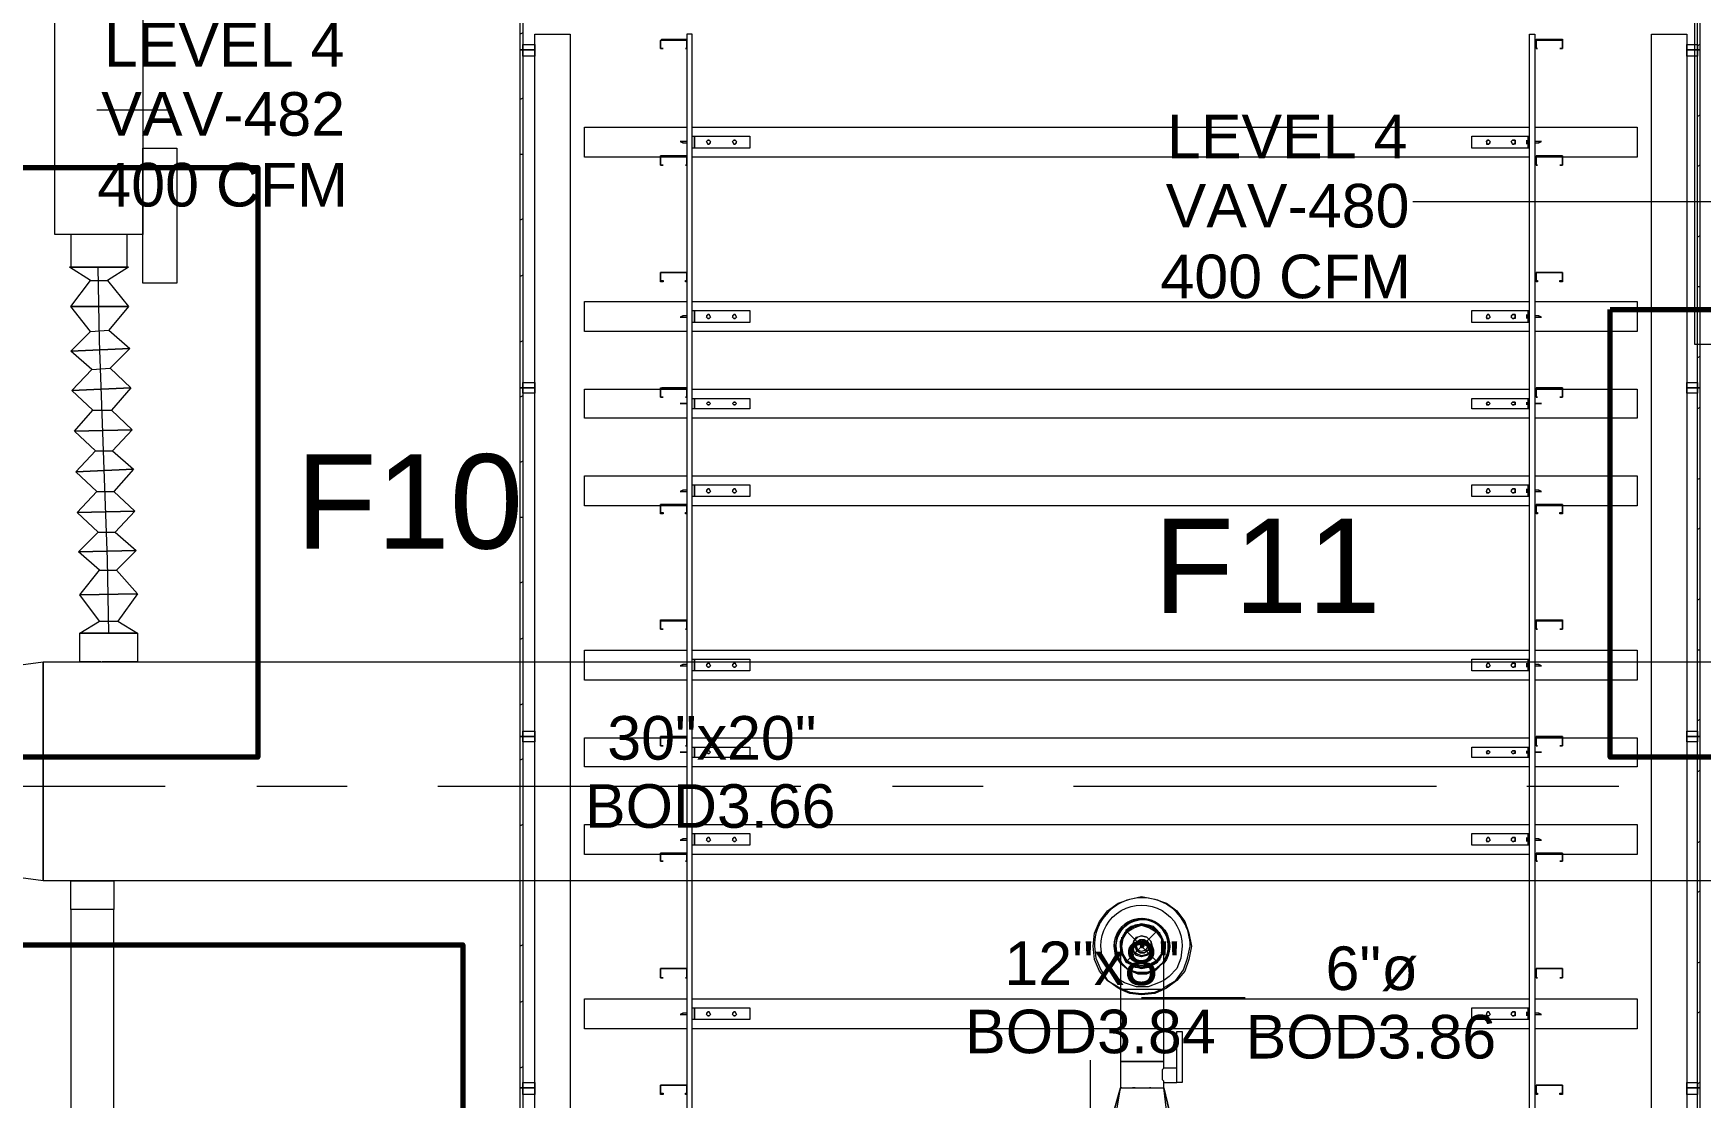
# Model space of a CAD drawing. Header units: metres. Extents: x 29 to 268, y -7 to 151.
# Drawn here: x 74.57 to 80.41, y 14.52 to 18.24 of the extents above; entities that cross this region are included whole.
import ezdxf

# ---------------------------------------------------------------- set-up
doc = ezdxf.new("R2010")
doc.units = ezdxf.units.M
doc.layers.add('HVAC - Ductos', color=5, linetype='Continuous', lineweight=50)
doc.layers.add('PDF2_Geometry', color=7, linetype='Continuous', true_color=0xaaaaaa)
doc.layers.add('PDF2_Text', color=7, linetype='Continuous')
doc.styles.add('PDF Arial-BoldMT-Identity-H', font='arial.ttf')
doc.styles.add('PDF Helvetica', font='')
doc.styles.get('PDF Helvetica').set_extended_font_data('Helvetica')

msp = doc.modelspace()

# ---------------------------------------------------------------- linework, layer by layer
at = {"layer": 'HVAC - Ductos', "lineweight": 0}
for points in [[(74.6506, 17.5361), (74.6506, 18.4436), (74.9577, 18.4436), (74.6506, 18.4436), (74.6506, 18.5078), (74.9577, 18.5078), (74.9577, 18.4436), (74.9577, 17.5361)], [(80.3844, 17.1511), (80.3844, 18.3703), (80.7694, 18.3703), (80.7694, 17.1511)], [(75.0768, 17.3665), (74.9577, 17.3665), (74.9577, 17.8386), (75.0768, 17.8386)], [(74.7056, 17.4215), (74.7101, 17.4215), (74.7285, 17.4215), (74.756, 17.4215), (74.7881, 17.4215), (74.8201, 17.4215), (74.8522, 17.4215), (74.8798, 17.4215), (74.8981, 17.4215), (74.9027, 17.4215), (74.9027, 17.5361), (74.8889, 17.5361), (74.8752, 17.5361), (74.8522, 17.5361), (74.8293, 17.5361), (74.8018, 17.5361), (74.7789, 17.5361), (74.756, 17.5361), (74.7331, 17.5361), (74.7193, 17.5361), (74.7056, 17.5361), (74.7056, 17.4215), (74.701, 17.4215), (74.7101, 17.4215), (74.7239, 17.4215), (74.7514, 17.4215), (74.7881, 17.4215), (74.8201, 17.4215), (74.8568, 17.4215), (74.8798, 17.4215), (74.8981, 17.4215), (74.9072, 17.4215), (74.9027, 17.4215), (74.8981, 17.4215), (74.8798, 17.4215), (74.8522, 17.4215), (74.8201, 17.4215), (74.7881, 17.4215), (74.756, 17.4215), (74.7285, 17.4215), (74.7101, 17.4215)], [(74.7056, 17.4215), (74.7193, 17.4215), (74.7331, 17.4215), (74.756, 17.4215), (74.7789, 17.4215), (74.8018, 17.4215), (74.8293, 17.4215), (74.8522, 17.4215), (74.8752, 17.4215), (74.8889, 17.4215), (74.9027, 17.4215), (74.8889, 17.4215), (74.8752, 17.4215), (74.8522, 17.4215), (74.8293, 17.4215), (74.8018, 17.4215), (74.7789, 17.4215), (74.756, 17.4215), (74.7331, 17.4215), (74.7193, 17.4215)], [(74.8385, 16.1427), (74.811, 16.1427), (74.7881, 16.1427), (74.7698, 16.1427), (74.7514, 16.1427), (74.7422, 16.1427), (74.7377, 16.1427), (74.7422, 16.1427), (74.7514, 16.1427), (74.7698, 16.1427), (74.7881, 16.1427), (74.811, 16.1427), (74.8385, 16.1427), (74.866, 16.1427), (74.8889, 16.1427), (74.9118, 16.1427), (74.9256, 16.1427), (74.9393, 16.1427), (74.9256, 16.1427), (74.9118, 16.1427), (74.8889, 16.1427), (74.866, 16.1427)], [(74.6093, 15.2765), (74.1281, 15.3407), (74.1281, 15.9777), (74.6093, 16.0419)], [(74.6093, 16.0419), (82.0435, 16.0419), (82.0435, 15.2765), (74.6093, 15.2765)], [(74.7056, 15.1757), (74.7056, 15.2765), (74.7147, 15.2765), (74.7239, 15.2765), (74.7422, 15.2765), (74.7606, 15.2765), (74.7789, 15.2765), (74.7972, 15.2765), (74.8155, 15.2765), (74.8339, 15.2765), (74.8477, 15.2765), (74.8522, 15.2765), (74.8568, 15.2765), (74.8568, 15.1757), (74.8522, 15.1757), (74.8477, 15.1757), (74.8339, 15.1757), (74.8155, 15.1757), (74.7972, 15.1757), (74.7789, 15.1757), (74.7606, 15.1757), (74.7422, 15.1757), (74.7239, 15.1757), (74.7147, 15.1757)], [(74.8568, 15.1757), (74.8522, 15.1757), (74.8477, 15.1757), (74.8339, 15.1757), (74.8155, 15.1757), (74.7972, 15.1757), (74.7789, 15.1757), (74.7606, 15.1757), (74.7422, 15.1757), (74.7239, 15.1757), (74.7147, 15.1757), (74.7056, 15.1757), (74.7056, 14.4377), (74.7147, 14.4377), (74.7239, 14.4377), (74.7422, 14.4377), (74.7606, 14.4377), (74.7789, 14.4377), (74.7972, 14.4377), (74.8155, 14.4377), (74.8339, 14.4377), (74.8477, 14.4377), (74.8522, 14.4377), (74.8568, 14.4377)], [(78.5189, 15.0198), (78.5006, 14.9969), (78.4777, 14.9831), (78.4502, 14.9785), (78.4227, 14.9831), (78.3997, 14.9969), (78.386, 15.0198), (78.3815, 15.0473), (78.386, 15.0748), (78.3997, 15.0977), (78.4227, 15.1115), (78.4502, 15.1207), (78.4777, 15.1115), (78.5006, 15.0977), (78.5189, 15.0748), (78.5235, 15.0473)], [(78.3539, 15.0473), (78.3585, 15.0153), (78.3769, 14.9877), (78.3585, 15.0153)], [(78.3952, 15.0977), (78.386, 15.084), (78.3769, 15.0657), (78.3769, 15.0473), (78.3769, 15.0427), (78.3769, 15.0473), (78.3769, 15.0657), (78.386, 15.084)], [(78.4227, 15.0657), (78.4181, 15.0473), (78.4227, 15.0657), (78.4319, 15.0794), (78.4502, 15.084), (78.4685, 15.0794), (78.4823, 15.0657), (78.4869, 15.0473), (78.4823, 15.0657), (78.4685, 15.0794), (78.4502, 15.084), (78.4365, 15.0794)], [(78.4823, 15.029), (78.4869, 15.0473), (78.4823, 15.029), (78.4685, 15.0153), (78.4502, 15.0107), (78.4319, 15.0153), (78.4227, 15.029), (78.4181, 15.0473), (78.4227, 15.029), (78.4365, 15.0198), (78.4502, 15.0153), (78.4685, 15.0198)], [(78.4319, 15.0611), (78.4273, 15.0473), (78.4319, 15.0611), (78.4456, 15.0703), (78.4593, 15.0703), (78.4731, 15.0611), (78.4777, 15.0473), (78.4731, 15.0611), (78.4593, 15.0703), (78.4456, 15.0703)], [(78.4731, 15.0335), (78.4777, 15.0473), (78.4731, 15.0335), (78.4593, 15.0244), (78.4456, 15.0244), (78.4319, 15.0335), (78.4273, 15.0473), (78.4319, 15.0335), (78.4456, 15.0244), (78.4593, 15.0244)], [(78.4639, 15.0335), (78.4502, 15.029), (78.4365, 15.0335), (78.4319, 15.0473), (78.4365, 15.0611), (78.4502, 15.0703), (78.4639, 15.0611), (78.4731, 15.0473)], [(78.4548, 15.0519), (78.4502, 15.0519), (78.4456, 15.0473), (78.4502, 15.0519), (78.4548, 15.0519), (78.4593, 15.0473), (78.4548, 15.0427), (78.4502, 15.0427), (78.4456, 15.0473), (78.4502, 15.0427), (78.4548, 15.0427), (78.4548, 15.0473)], [(78.3815, 14.9877), (78.4043, 14.9648), (78.4365, 14.9557), (78.4685, 14.9557), (78.496, 14.9648), (78.5235, 14.9877), (78.5281, 14.9969), (78.5235, 14.9877), (78.496, 14.9648), (78.4685, 14.9557), (78.4365, 14.9557), (78.4043, 14.9648), (78.3815, 14.9877), (78.3769, 14.9969)], [(78.5235, 14.9877), (78.5006, 14.9648), (78.4685, 14.9511), (78.4365, 14.9511), (78.4043, 14.9648), (78.3769, 14.9877), (78.4043, 14.9648), (78.4365, 14.9511), (78.4685, 14.9511), (78.5006, 14.9648), (78.5235, 14.9877), (78.5281, 14.9877)], [(78.5281, 14.8961), (78.5235, 14.8961), (78.5189, 14.8961), (78.5052, 14.8961), (78.4915, 14.8961), (78.4731, 14.8961), (78.4502, 14.8961), (78.4319, 14.8961), (78.4135, 14.8961), (78.3952, 14.8961), (78.386, 14.8961), (78.3769, 14.8961), (78.3769, 14.644), (78.386, 14.644), (78.3952, 14.644), (78.4135, 14.644), (78.4319, 14.644), (78.4502, 14.644), (78.4731, 14.644), (78.4915, 14.644), (78.5052, 14.644), (78.5189, 14.644), (78.5235, 14.644), (78.5281, 14.644)], [(78.5739, 14.7494), (78.5923, 14.7494), (78.5923, 14.5707), (78.5739, 14.5707)], [(78.5281, 14.6211), (78.5281, 14.644), (78.5235, 14.644), (78.5189, 14.644), (78.5052, 14.644), (78.4915, 14.644), (78.4731, 14.644), (78.4502, 14.644), (78.4319, 14.644), (78.4135, 14.644), (78.3952, 14.644), (78.386, 14.644), (78.3769, 14.644), (78.3769, 14.5523), (78.3815, 14.5523), (78.386, 14.5523), (78.3952, 14.5523), (78.4135, 14.5523), (78.4319, 14.5523), (78.4502, 14.5523), (78.4731, 14.5523), (78.4915, 14.5523), (78.5052, 14.5523), (78.5189, 14.5523), (78.5235, 14.5523), (78.5281, 14.5523), (78.5281, 14.5707), (78.5739, 14.5707), (78.5739, 14.5753), (78.5739, 14.5798), (78.5739, 14.5844), (78.5739, 14.589), (78.5739, 14.5981), (78.5739, 14.6027), (78.5739, 14.6119), (78.5739, 14.6165), (78.5739, 14.6211)], [(78.4273, 14.5523), (78.4227, 14.5523), (78.4181, 14.5523), (78.4227, 14.5523)], [(78.4823, 14.5523), (78.4777, 14.5523)]]:
    msp.add_lwpolyline(points, close=True, dxfattribs=at)
for points in [[(75.0539, 17.9715), (74.7972, 17.9715)], [(80.5035, 17.6507), (79.3989, 17.6507)], [(74.7744, 17.3757), (74.701, 17.4215), (74.9072, 17.4215), (74.8339, 17.3757), (74.9072, 17.284), (74.7056, 17.284), (74.7744, 17.3757), (74.8339, 17.3757)], [(74.701, 17.4215), (74.7101, 17.4215), (74.7239, 17.4215), (74.7514, 17.4215), (74.7881, 17.4215), (74.8201, 17.4215), (74.8568, 17.4215), (74.8798, 17.4215), (74.8981, 17.4215), (74.9072, 17.4215)], [(74.8385, 16.1427), (74.8339, 16.3994), (74.8247, 16.6515), (74.8155, 16.9082), (74.8064, 17.1649), (74.8018, 17.4215)], [(74.7744, 17.1969), (74.7056, 17.284), (74.9072, 17.284), (74.8385, 17.2015), (74.9118, 17.1373), (74.7056, 17.1282), (74.7744, 17.1969), (74.8385, 17.2015)], [(74.7789, 17.064), (74.7056, 17.1282), (74.9118, 17.1373), (74.8431, 17.0686), (74.9164, 16.9999), (74.7101, 16.9907), (74.7789, 17.064), (74.8431, 17.0686)], [(74.7835, 16.9219), (74.7101, 16.9907), (74.9164, 16.9999), (74.8477, 16.9219), (74.921, 16.8532), (74.7193, 16.8486), (74.7835, 16.9219), (74.8477, 16.9219)], [(74.7927, 16.7798), (74.7193, 16.8486), (74.921, 16.8532), (74.8522, 16.7798), (74.9256, 16.7157), (74.7239, 16.7065), (74.7927, 16.7798), (74.8522, 16.7798)], [(74.7972, 16.6377), (74.7239, 16.7065), (74.9256, 16.7157), (74.8568, 16.6377), (74.9302, 16.569), (74.7285, 16.5644), (74.7972, 16.6377), (74.8568, 16.6377)], [(74.8018, 16.4957), (74.7285, 16.5644), (74.9302, 16.569), (74.8614, 16.4957), (74.9347, 16.4315), (74.7331, 16.4269), (74.8018, 16.4957), (74.8614, 16.4957)], [(74.8064, 16.3627), (74.7331, 16.4269), (74.9347, 16.4315), (74.866, 16.3627), (74.9393, 16.2803), (74.7377, 16.2757), (74.8064, 16.3627), (74.866, 16.3627)], [(74.8064, 16.184), (74.7377, 16.2757), (74.9393, 16.2803), (74.8706, 16.184), (74.9393, 16.1427), (74.7377, 16.1427), (74.9393, 16.1427), (74.9393, 16.0419), (74.9256, 16.0419), (74.9118, 16.0419), (74.8889, 16.0419), (74.866, 16.0419), (74.8385, 16.0419), (74.8155, 16.0419)], [(74.811, 16.0419), (74.7881, 16.0419), (74.7698, 16.0419), (74.7514, 16.0419), (74.7422, 16.0419), (74.7377, 16.0419), (74.7377, 16.1427), (74.8064, 16.184), (74.8706, 16.184)], [(78.5235, 15.0198), (78.5189, 15.0153), (78.5052, 14.9969), (78.4869, 14.9831), (78.4685, 14.9785), (78.4502, 14.974), (78.4319, 14.9785), (78.4135, 14.9831), (78.3997, 14.9969), (78.386, 15.0107), (78.3815, 15.029), (78.3769, 15.0473), (78.3815, 15.0657), (78.386, 15.084), (78.3997, 15.0977), (78.4135, 15.1115), (78.4319, 15.1207), (78.4502, 15.1207), (78.4685, 15.1207), (78.4869, 15.1115), (78.5052, 15.0977)], [(78.386, 15.0794), (78.3997, 15.0977), (78.4181, 15.1161)], [(78.3952, 15.1023), (78.3952, 15.0977)], [(78.4181, 15.1161), (78.4227, 15.1161), (78.4273, 15.1207)], [(78.4273, 15.1161), (78.4502, 15.1207), (78.4777, 15.1161)], [(78.4502, 15.1253), (78.4502, 15.1253)], [(78.4502, 15.1253), (78.4502, 15.1253)], [(78.4777, 15.1207), (78.4823, 15.1161)], [(78.4823, 15.1161), (78.5006, 15.1023)], [(78.3815, 15.0244), (78.3769, 15.0473), (78.3815, 15.0748)], [(78.3769, 15.0427), (78.3769, 15.029), (78.386, 15.0107), (78.3952, 14.9923), (78.4135, 14.9831), (78.4319, 14.974), (78.4502, 14.9694), (78.4731, 14.974), (78.4915, 14.9831), (78.5052, 14.9923), (78.5189, 15.0107), (78.5235, 15.029), (78.5281, 15.0427)], [(78.3815, 15.0748), (78.3815, 15.0794)], [(78.5189, 15.0794), (78.5052, 15.0977), (78.5143, 15.084), (78.5235, 15.0657), (78.5235, 15.0473), (78.5235, 15.029), (78.5143, 15.0107), (78.5052, 14.9969)], [(78.5189, 15.0794), (78.5235, 15.0748)], [(78.5189, 15.0748), (78.5235, 15.0473), (78.5189, 15.0244)], [(78.5281, 15.0473), (78.5281, 15.0473)], [(78.3769, 14.9877), (78.3769, 14.9877)], [(78.3769, 14.9877), (78.3769, 14.9877)], [(78.3815, 15.0198), (78.3815, 15.0198)], [(78.3815, 15.0153), (78.3815, 15.0198)], [(78.4181, 14.9831), (78.3997, 14.9969), (78.386, 15.0153)], [(78.5006, 14.9969), (78.4823, 14.9831)], [(78.5235, 15.0198), (78.5235, 15.0198)], [(78.5281, 14.9281), (78.5097, 14.919), (78.4731, 14.9053), (78.4319, 14.9053), (78.3906, 14.919), (78.3769, 14.9281)], [(78.4823, 14.9785), (78.4777, 14.9785), (78.4502, 14.974), (78.4273, 14.9785), (78.4227, 14.9785), (78.4181, 14.9785)], [(78.4823, 14.9785), (78.4823, 14.9785)], [(78.3769, 14.9007), (78.4089, 14.8869), (78.4502, 14.8823), (78.496, 14.8869), (78.5281, 14.9007)], [(78.5281, 14.8961), (78.496, 14.8823), (78.4502, 14.8777), (78.4089, 14.8823), (78.3769, 14.8961)], [(78.5281, 14.8961), (78.5235, 14.8961), (78.5189, 14.8961), (78.5052, 14.8961), (78.4915, 14.8961), (78.4731, 14.8961), (78.4502, 14.8961), (78.4319, 14.8961), (78.4135, 14.8961), (78.3952, 14.8961), (78.386, 14.8961), (78.3769, 14.8961)], [(78.4502, 14.8685), (78.8123, 14.8685)], [(78.2715, 14.3185), (78.2715, 14.6485)], [(78.5281, 14.5707), (78.5281, 14.5753), (78.5235, 14.5798), (78.5235, 14.5844), (78.5235, 14.5935), (78.5235, 14.6027), (78.5235, 14.6119), (78.5235, 14.6165), (78.5281, 14.6211)], [(78.3631, 14.4744), (78.3769, 14.5523), (78.3539, 14.4744), (78.3585, 14.4744), (78.3631, 14.4744), (78.3677, 14.4744), (78.3769, 14.4744)], [(78.3585, 14.4744), (78.3539, 14.4744), (78.3769, 14.5523), (78.3815, 14.5523), (78.3769, 14.5523)], [(78.5465, 14.4744), (78.5281, 14.5523), (78.5465, 14.4744)], [(78.5373, 14.4744), (78.5281, 14.5523)]]:
    msp.add_lwpolyline(points, dxfattribs=at)
for points in [[(78.3769, 15.0473), (78.3769, 15.0427), (78.3769, 15.0244), (78.3769, 14.9923), (78.3769, 14.9557), (78.3769, 14.9144), (78.3769, 14.8961), (78.3677, 14.9007), (78.331, 14.9281), (78.3035, 14.9603), (78.2852, 15.0015), (78.2806, 15.0473), (78.2852, 15.0931), (78.3035, 15.1344), (78.331, 15.1711), (78.3677, 15.1985), (78.4089, 15.2123), (78.4502, 15.2215), (78.496, 15.2123), (78.5373, 15.1985), (78.5739, 15.1711), (78.6015, 15.1344), (78.6152, 15.0931), (78.6244, 15.0473), (78.6152, 15.0015), (78.6015, 14.9603), (78.5739, 14.9281), (78.5373, 14.9007), (78.5281, 14.8961), (78.5281, 14.9373), (78.5281, 14.9785), (78.5281, 15.0107), (78.5281, 15.0335), (78.5281, 15.0473), (78.5281, 15.0427), (78.5281, 15.0473), (78.5235, 15.0657), (78.5189, 15.084), (78.5052, 15.1023), (78.4915, 15.1161), (78.4731, 15.1207), (78.4502, 15.1253), (78.4319, 15.1207), (78.4135, 15.1161), (78.3952, 15.1023, -0.654231), (78.5281, 15.0473)], [(78.5281, 14.9007), (78.5327, 14.9053), (78.5693, 14.9281), (78.5969, 14.9648), (78.6106, 15.0061), (78.6198, 15.0473, 1.013601), (78.2852, 15.0473), (78.2897, 15.0061), (78.3081, 14.9648), (78.331, 14.9281), (78.3677, 14.9053), (78.3769, 14.9007)], [(78.3769, 14.9281), (78.3585, 14.9419), (78.331, 14.9694), (78.3127, 15.0061), (78.3081, 15.0473, -1.013307), (78.5923, 15.0473), (78.5877, 15.0061), (78.5739, 14.9694), (78.5465, 14.9419), (78.5281, 14.9281)]]:
    msp.add_lwpolyline(points, format="xyb", dxfattribs=at)
msp.add_lwpolyline([(78.5465, 15.0473, 1.009852), (78.3539, 15.0473, -1.404423), (78.5281, 14.9877), (78.5419, 15.0153), (78.5465, 15.0473), (78.5419, 15.0153), (78.5281, 14.9969, 1.35243), (78.3585, 15.0473), (78.3631, 15.0153), (78.3769, 14.9969, -1.352409)], format="xyb", close=True, dxfattribs=at)
at = {"layer": 'PDF2_Geometry', "lineweight": 0}
for points in [[(76.2868, 18.1823), (76.2777, 18.1823), (76.2777, 19.3924), (76.2868, 19.3924)], [(80.4027, 18.1823), (80.3935, 18.1823), (80.3935, 19.3924), (80.4027, 19.3924)], [(76.2868, 18.2007), (76.3281, 18.2007), (76.3281, 18.1823), (76.2868, 18.1823)], [(76.7681, 18.2145), (76.7727, 18.2191), (76.8597, 18.2191), (76.8597, 18.2145), (76.8597, 18.1869), (76.8552, 18.1869), (76.8597, 18.1869), (76.8597, 18.2145), (76.7727, 18.2145), (76.7681, 18.2145), (76.7681, 18.1869)], [(79.8298, 18.2145), (79.8298, 18.2191), (79.9215, 18.2191), (79.9215, 18.2145), (79.9215, 18.1869), (79.9123, 18.1869), (79.9215, 18.1869), (79.9215, 18.2145), (79.8298, 18.2145), (79.8298, 18.1869)], [(80.3569, 18.1823), (80.3569, 18.2007), (80.3935, 18.2007), (80.3935, 18.1823)], [(76.2868, 16.9999), (76.2777, 16.9999), (76.2777, 18.1823), (76.2868, 18.1823)], [(76.2868, 18.1823), (76.3281, 18.1823), (76.3281, 18.1594), (76.2868, 18.1594)], [(76.7773, 18.1869), (76.7681, 18.1869)], [(79.8343, 18.1869), (79.8298, 18.1869)], [(80.3569, 18.1594), (80.3569, 18.1823), (80.3935, 18.1823), (80.3935, 18.1594)], [(80.4027, 16.9999), (80.3935, 16.9999), (80.3935, 18.1823), (80.4027, 18.1823)], [(76.8781, 17.8386), (76.8781, 17.8798), (76.8873, 17.8798), (77.0798, 17.8798), (77.0798, 17.8386), (76.8873, 17.8386)], [(76.8873, 17.8386), (76.8873, 17.8798)], [(76.8873, 17.8615), (76.8873, 17.8661), (76.8873, 17.8615), (76.8873, 17.8523), (76.8873, 17.8615), (76.8873, 17.8661), (76.8873, 17.8615), (76.8873, 17.8523)], [(76.9423, 17.8615), (76.9377, 17.8661), (76.9331, 17.8661), (76.9285, 17.8615), (76.9331, 17.8523), (76.9377, 17.8523), (76.9423, 17.8569)], [(76.9285, 17.8615), (76.9331, 17.8661), (76.9377, 17.8661), (76.9423, 17.8615), (76.9377, 17.8523), (76.9331, 17.8523)], [(77.0339, 17.8615), (77.0293, 17.8661), (77.0247, 17.8661), (77.0201, 17.8615), (77.0247, 17.8523), (77.0293, 17.8523), (77.0339, 17.8569)], [(77.0201, 17.8615), (77.0247, 17.8661), (77.0293, 17.8661), (77.0339, 17.8615), (77.0293, 17.8523), (77.0247, 17.8523)], [(79.6693, 17.8615), (79.6648, 17.8661), (79.6602, 17.8661), (79.6556, 17.8615), (79.6556, 17.8523), (79.6648, 17.8523), (79.6693, 17.8569)], [(79.6556, 17.8615), (79.6602, 17.8661), (79.6648, 17.8661), (79.6693, 17.8615), (79.6648, 17.8523), (79.6602, 17.8523)], [(79.7565, 17.8615), (79.7565, 17.8661), (79.7473, 17.8661), (79.7427, 17.8615), (79.7473, 17.8523), (79.7519, 17.8523), (79.7565, 17.8569)], [(79.7427, 17.8615), (79.7473, 17.8661), (79.7565, 17.8661), (79.7565, 17.8615), (79.7565, 17.8523), (79.7473, 17.8523)], [(79.7977, 17.8615), (79.7977, 17.8661), (79.7977, 17.8615), (79.7977, 17.8523)], [(79.8023, 17.8386), (79.8023, 17.8798)], [(79.8023, 17.8615), (79.8023, 17.8661), (79.8023, 17.8615), (79.8023, 17.8523)], [(76.7681, 17.8111), (76.7727, 17.8111), (76.8597, 17.8111), (76.8597, 17.779), (76.8552, 17.779), (76.8597, 17.779), (76.8597, 17.8111), (76.7727, 17.8111), (76.7681, 17.8111), (76.7681, 17.779)], [(79.8298, 17.8111), (79.9215, 17.8111), (79.9215, 17.779), (79.9123, 17.779), (79.9215, 17.779), (79.9215, 17.8111), (79.8298, 17.8111), (79.8298, 17.779)], [(76.7773, 17.779), (76.7681, 17.779)], [(79.8343, 17.779), (79.8298, 17.779)], [(76.7681, 17.4032), (76.7727, 17.4032), (76.8597, 17.4032), (76.8597, 17.3711), (76.8552, 17.3711), (76.8552, 17.3757), (76.8597, 17.3757), (76.8597, 17.4032), (76.7727, 17.4032), (76.7681, 17.4032), (76.7681, 17.3757), (76.7773, 17.3757), (76.7773, 17.3711), (76.7681, 17.3711)], [(79.8298, 17.4032), (79.9215, 17.4032), (79.9215, 17.3711), (79.9123, 17.3711), (79.9123, 17.3757), (79.9215, 17.3757), (79.9215, 17.4032), (79.8298, 17.4032), (79.8298, 17.3757), (79.8343, 17.3757), (79.8343, 17.3711), (79.8298, 17.3711)], [(76.8781, 17.229), (76.8781, 17.2703), (76.8873, 17.2703), (77.0798, 17.2703), (77.0798, 17.229), (76.8873, 17.229)], [(76.8873, 17.229), (76.8873, 17.2703)], [(79.8023, 17.229), (79.8023, 17.2703)], [(76.8873, 17.2473), (76.8873, 17.2565), (76.8873, 17.2473), (76.8873, 17.2427), (76.8873, 17.2473), (76.8873, 17.2565), (76.8873, 17.2473), (76.8873, 17.2427)], [(76.9423, 17.2473), (76.9377, 17.2565), (76.9331, 17.2565), (76.9285, 17.2519), (76.9285, 17.2473), (76.9331, 17.2427), (76.9377, 17.2427)], [(76.9285, 17.2473), (76.9331, 17.2565), (76.9377, 17.2565), (76.9423, 17.2473), (76.9377, 17.2427), (76.9331, 17.2427)], [(77.0339, 17.2473), (77.0293, 17.2565), (77.0247, 17.2565), (77.0201, 17.2519), (77.0201, 17.2473), (77.0247, 17.2427), (77.0293, 17.2427)], [(77.0201, 17.2473), (77.0247, 17.2565), (77.0293, 17.2565), (77.0339, 17.2473), (77.0293, 17.2427), (77.0247, 17.2427)], [(79.6693, 17.2473), (79.6648, 17.2565), (79.6602, 17.2565), (79.6556, 17.2519), (79.6556, 17.2473), (79.6556, 17.2427), (79.6648, 17.2427)], [(79.6556, 17.2473), (79.6602, 17.2565), (79.6648, 17.2565), (79.6693, 17.2473), (79.6648, 17.2427), (79.6602, 17.2427)], [(79.7565, 17.2473), (79.7565, 17.2565), (79.7473, 17.2565), (79.7427, 17.2519), (79.7427, 17.2473), (79.7473, 17.2427), (79.7519, 17.2427)], [(79.7427, 17.2473), (79.7473, 17.2565), (79.7565, 17.2565), (79.7565, 17.2473), (79.7565, 17.2427), (79.7473, 17.2427)], [(79.7977, 17.2473), (79.7977, 17.2565), (79.7977, 17.2473), (79.7977, 17.2427)], [(79.8023, 17.2473), (79.8023, 17.2565), (79.8023, 17.2473), (79.8023, 17.2427)], [(76.2868, 15.7807), (76.2777, 15.7807), (76.2777, 16.9999), (76.2868, 16.9999)], [(76.2868, 17.0182), (76.3281, 17.0182), (76.3281, 16.9999), (76.2868, 16.9999)], [(76.2868, 16.9999), (76.3281, 16.9999), (76.3281, 16.9815), (76.2868, 16.9815)], [(76.7681, 16.9953), (76.7681, 16.9999), (76.7727, 16.9999), (76.8597, 16.9999), (76.8597, 16.9953), (76.8597, 16.9677), (76.8552, 16.9677), (76.8597, 16.9677), (76.8597, 16.9953), (76.8597, 16.9999), (76.7727, 16.9999), (76.7681, 16.9953), (76.7681, 16.9677)], [(76.7773, 16.9677), (76.7681, 16.9677)], [(79.8298, 16.9953), (79.8298, 16.9999), (79.9215, 16.9999), (79.9215, 16.9953), (79.9215, 16.9677), (79.9123, 16.9677), (79.9215, 16.9677), (79.9215, 16.9953), (79.9215, 16.9999), (79.8298, 16.9999), (79.8298, 16.9953), (79.8298, 16.9677)], [(79.8343, 16.9677), (79.8298, 16.9677)], [(80.3569, 16.9999), (80.3569, 17.0182), (80.3935, 17.0182), (80.3935, 16.9999)], [(80.3569, 16.9815), (80.3569, 16.9999), (80.3935, 16.9999), (80.3935, 16.9815)], [(80.4027, 15.7807), (80.3935, 15.7807), (80.3935, 16.9999), (80.4027, 16.9999)], [(76.8781, 16.9265), (76.8781, 16.9632), (76.8873, 16.9632), (77.0798, 16.9632), (77.0798, 16.9265), (76.8873, 16.9265)], [(76.8873, 16.9265), (76.8873, 16.9632)], [(76.8873, 16.9449), (76.8873, 16.9494), (76.8873, 16.9449), (76.8873, 16.9403), (76.8873, 16.9449), (76.8873, 16.9494), (76.8873, 16.9449), (76.8873, 16.9403)], [(76.9423, 16.9449), (76.9377, 16.9494), (76.9331, 16.9494), (76.9285, 16.9449), (76.9331, 16.9403), (76.9377, 16.9403)], [(76.9285, 16.9449), (76.9331, 16.9494), (76.9377, 16.9494), (76.9423, 16.9449), (76.9377, 16.9403), (76.9331, 16.9403)], [(77.0339, 16.9449), (77.0293, 16.9494), (77.0247, 16.9494), (77.0201, 16.9449), (77.0247, 16.9403), (77.0293, 16.9403)], [(77.0201, 16.9449), (77.0247, 16.9494), (77.0293, 16.9494), (77.0339, 16.9449), (77.0293, 16.9403), (77.0247, 16.9403)], [(79.6693, 16.9449), (79.6648, 16.9494), (79.6602, 16.9494), (79.6556, 16.9449), (79.6556, 16.9403), (79.6648, 16.9403)], [(79.6556, 16.9449), (79.6602, 16.9494), (79.6648, 16.9494), (79.6693, 16.9449), (79.6648, 16.9403), (79.6602, 16.9403)], [(79.7565, 16.9449), (79.7565, 16.9494), (79.7473, 16.9494), (79.7427, 16.9449), (79.7473, 16.9403), (79.7519, 16.9403)], [(79.7427, 16.9449), (79.7473, 16.9494), (79.7565, 16.9494), (79.7565, 16.9449), (79.7565, 16.9403), (79.7473, 16.9403)], [(79.7977, 16.9449), (79.7977, 16.9494), (79.7977, 16.9449), (79.7977, 16.9403)], [(79.8023, 16.9265), (79.8023, 16.9632)], [(79.8023, 16.9449), (79.8023, 16.9494), (79.8023, 16.9449), (79.8023, 16.9403)], [(76.8781, 16.6195), (76.8781, 16.6607), (76.8873, 16.6607), (77.0798, 16.6607), (77.0798, 16.6195), (76.8873, 16.6195)], [(76.8873, 16.6195), (76.8873, 16.6607)], [(76.8873, 16.6377), (76.8873, 16.6469), (76.8873, 16.6377), (76.8873, 16.6332), (76.8873, 16.6377), (76.8873, 16.6469), (76.8873, 16.6377), (76.8873, 16.6332)], [(76.9423, 16.6377), (76.9377, 16.6469), (76.9331, 16.6469), (76.9285, 16.6423), (76.9285, 16.6377), (76.9331, 16.6332), (76.9377, 16.6332)], [(76.9285, 16.6377), (76.9331, 16.6469), (76.9377, 16.6469), (76.9423, 16.6377), (76.9377, 16.6332), (76.9331, 16.6332)], [(77.0339, 16.6377), (77.0293, 16.6469), (77.0247, 16.6469), (77.0201, 16.6423), (77.0201, 16.6377), (77.0247, 16.6332), (77.0293, 16.6332)], [(77.0201, 16.6377), (77.0247, 16.6469), (77.0293, 16.6469), (77.0339, 16.6377), (77.0293, 16.6332), (77.0247, 16.6332)], [(79.6693, 16.6377), (79.6648, 16.6469), (79.6602, 16.6469), (79.6556, 16.6423), (79.6556, 16.6377), (79.6556, 16.6332), (79.6648, 16.6332)], [(79.6556, 16.6377), (79.6602, 16.6469), (79.6648, 16.6469), (79.6693, 16.6377), (79.6648, 16.6332), (79.6602, 16.6332)], [(79.7565, 16.6377), (79.7565, 16.6469), (79.7473, 16.6469), (79.7427, 16.6423), (79.7427, 16.6377), (79.7473, 16.6332), (79.7519, 16.6332)], [(79.7427, 16.6377), (79.7473, 16.6469), (79.7565, 16.6469), (79.7565, 16.6377), (79.7565, 16.6332), (79.7473, 16.6332)], [(79.7977, 16.6377), (79.7977, 16.6469), (79.7977, 16.6377), (79.7977, 16.6332)], [(79.8023, 16.6195), (79.8023, 16.6607)], [(79.8023, 16.6377), (79.8023, 16.6469), (79.8023, 16.6377), (79.8023, 16.6332)], [(76.7681, 16.5919), (76.7727, 16.5919), (76.8597, 16.5919), (76.8597, 16.5599), (76.8552, 16.5599), (76.8552, 16.5644), (76.8597, 16.5644), (76.8597, 16.5919), (76.7727, 16.5919), (76.7681, 16.5919), (76.7681, 16.5644), (76.7773, 16.5644), (76.7773, 16.5599), (76.7681, 16.5599)], [(79.8298, 16.5919), (79.9215, 16.5919), (79.9215, 16.5599), (79.9123, 16.5599), (79.9123, 16.5644), (79.9215, 16.5644), (79.9215, 16.5919), (79.8298, 16.5919), (79.8298, 16.5644), (79.8343, 16.5644), (79.8343, 16.5599), (79.8298, 16.5599)], [(76.7681, 16.184), (76.7681, 16.1886), (76.7727, 16.1886), (76.8597, 16.1886), (76.8597, 16.184), (76.8597, 16.1565), (76.8552, 16.1565), (76.8597, 16.1565), (76.8597, 16.184), (76.7727, 16.184), (76.7681, 16.184), (76.7681, 16.1565)], [(76.7773, 16.1565), (76.7681, 16.1565)], [(79.8298, 16.184), (79.8298, 16.1886), (79.9215, 16.1886), (79.9215, 16.184), (79.9215, 16.1565), (79.9123, 16.1565), (79.9215, 16.1565), (79.9215, 16.184), (79.8298, 16.184), (79.8298, 16.1565)], [(79.8343, 16.1565), (79.8298, 16.1565)], [(76.8781, 16.0099), (76.8781, 16.0511), (76.8873, 16.0511), (77.0798, 16.0511), (77.0798, 16.0099), (76.8873, 16.0099)], [(76.8873, 16.0099), (76.8873, 16.0511)], [(76.8873, 16.0281), (76.8873, 16.0373), (76.8873, 16.0281), (76.8873, 16.0236), (76.8873, 16.0281), (76.8873, 16.0373), (76.8873, 16.0281), (76.8873, 16.0236)], [(76.9423, 16.0281), (76.9377, 16.0373), (76.9331, 16.0373), (76.9285, 16.0327), (76.9285, 16.0281), (76.9331, 16.0236), (76.9377, 16.0236)], [(76.9285, 16.0281), (76.9331, 16.0373), (76.9377, 16.0373), (76.9423, 16.0281), (76.9377, 16.0236), (76.9331, 16.0236)], [(77.0339, 16.0281), (77.0293, 16.0373), (77.0247, 16.0373), (77.0201, 16.0327), (77.0201, 16.0281), (77.0247, 16.0236), (77.0293, 16.0236)], [(77.0201, 16.0281), (77.0247, 16.0373), (77.0293, 16.0373), (77.0339, 16.0281), (77.0293, 16.0236), (77.0247, 16.0236)], [(79.6693, 16.0281), (79.6648, 16.0373), (79.6602, 16.0373), (79.6556, 16.0327), (79.6556, 16.0281), (79.6556, 16.0236), (79.6648, 16.0236)], [(79.6556, 16.0281), (79.6602, 16.0373), (79.6648, 16.0373), (79.6693, 16.0281), (79.6648, 16.0236), (79.6602, 16.0236)], [(79.7565, 16.0281), (79.7565, 16.0373), (79.7473, 16.0373), (79.7427, 16.0327), (79.7427, 16.0281), (79.7473, 16.0236), (79.7519, 16.0236)], [(79.7427, 16.0281), (79.7473, 16.0373), (79.7565, 16.0373), (79.7565, 16.0281), (79.7565, 16.0236), (79.7473, 16.0236)], [(79.7977, 16.0281), (79.7977, 16.0373), (79.7977, 16.0281), (79.7977, 16.0236)], [(79.8023, 16.0099), (79.8023, 16.0511)], [(79.8023, 16.0281), (79.8023, 16.0373), (79.8023, 16.0281), (79.8023, 16.0236)], [(76.2868, 14.5523), (76.2777, 14.5523), (76.2777, 15.7807), (76.2868, 15.7807)], [(76.2868, 15.799), (76.3281, 15.799), (76.3281, 15.7807), (76.2868, 15.7807)], [(76.2868, 15.7807), (76.3281, 15.7807), (76.3281, 15.7623), (76.2868, 15.7623)], [(76.7681, 15.7807), (76.7727, 15.7807), (76.8597, 15.7807), (76.8597, 15.7486), (76.8552, 15.7486), (76.8597, 15.7486), (76.8597, 15.7807), (76.7727, 15.7807), (76.7681, 15.7807), (76.7681, 15.7486)], [(76.7773, 15.7486), (76.7681, 15.7486)], [(76.8781, 15.7073), (76.8781, 15.744), (76.8873, 15.744), (77.0798, 15.744), (77.0798, 15.7073), (76.8873, 15.7073)], [(76.8873, 15.7073), (76.8873, 15.744)], [(79.8023, 15.7073), (79.8023, 15.744)], [(79.8298, 15.7807), (79.9215, 15.7807), (79.9215, 15.7486), (79.9123, 15.7486), (79.9215, 15.7486), (79.9215, 15.7807), (79.8298, 15.7807), (79.8298, 15.7486)], [(79.8343, 15.7486), (79.8298, 15.7486)], [(80.3569, 15.7807), (80.3569, 15.799), (80.3935, 15.799), (80.3935, 15.7807)], [(80.3569, 15.7623), (80.3569, 15.7807), (80.3935, 15.7807), (80.3935, 15.7623)], [(80.4027, 14.5523), (80.3935, 14.5523), (80.3935, 15.7807), (80.4027, 15.7807)], [(76.8873, 15.7257), (76.8873, 15.7303), (76.8873, 15.7257), (76.8873, 15.7211), (76.8873, 15.7257), (76.8873, 15.7303), (76.8873, 15.7257), (76.8873, 15.7211)], [(76.9423, 15.7257), (76.9377, 15.7303), (76.9331, 15.7303), (76.9285, 15.7257), (76.9331, 15.7211), (76.9377, 15.7211)], [(76.9285, 15.7257), (76.9331, 15.7303), (76.9377, 15.7303), (76.9423, 15.7257), (76.9377, 15.7211), (76.9331, 15.7211)], [(77.0339, 15.7257), (77.0293, 15.7303), (77.0247, 15.7303), (77.0201, 15.7257), (77.0247, 15.7211), (77.0293, 15.7211)], [(77.0201, 15.7257), (77.0247, 15.7303), (77.0293, 15.7303), (77.0339, 15.7257), (77.0293, 15.7211), (77.0247, 15.7211)], [(79.6693, 15.7257), (79.6648, 15.7303), (79.6602, 15.7303), (79.6556, 15.7257), (79.6556, 15.7211), (79.6648, 15.7211)], [(79.6556, 15.7257), (79.6602, 15.7303), (79.6648, 15.7303), (79.6693, 15.7257), (79.6648, 15.7211), (79.6602, 15.7211)], [(79.7565, 15.7257), (79.7565, 15.7303), (79.7473, 15.7303), (79.7427, 15.7257), (79.7473, 15.7211), (79.7519, 15.7211)], [(79.7427, 15.7257), (79.7473, 15.7303), (79.7565, 15.7303), (79.7565, 15.7257), (79.7565, 15.7211), (79.7473, 15.7211)], [(79.7977, 15.7257), (79.7977, 15.7303), (79.7977, 15.7257), (79.7977, 15.7211)], [(79.8023, 15.7257), (79.8023, 15.7303), (79.8023, 15.7257), (79.8023, 15.7211)], [(76.8781, 15.4003), (76.8781, 15.4415), (76.8873, 15.4415), (77.0798, 15.4415), (77.0798, 15.4003), (76.8873, 15.4003)], [(76.8873, 15.4003), (76.8873, 15.4415)], [(76.8873, 15.4186), (76.8873, 15.4277), (76.8873, 15.4186), (76.8873, 15.414), (76.8873, 15.4186), (76.8873, 15.4277), (76.8873, 15.4186), (76.8873, 15.414)], [(76.9423, 15.4186), (76.9377, 15.4277), (76.9331, 15.4277), (76.9285, 15.4231), (76.9285, 15.4186), (76.9331, 15.414), (76.9377, 15.414)], [(76.9285, 15.4186), (76.9331, 15.4277), (76.9377, 15.4277), (76.9423, 15.4186), (76.9377, 15.414), (76.9331, 15.414)], [(77.0339, 15.4186), (77.0293, 15.4277), (77.0247, 15.4277), (77.0201, 15.4231), (77.0201, 15.4186), (77.0247, 15.414), (77.0293, 15.414)], [(77.0201, 15.4186), (77.0247, 15.4277), (77.0293, 15.4277), (77.0339, 15.4186), (77.0293, 15.414), (77.0247, 15.414)], [(79.6693, 15.4186), (79.6648, 15.4277), (79.6602, 15.4277), (79.6556, 15.4231), (79.6556, 15.4186), (79.6556, 15.414), (79.6648, 15.414)], [(79.6556, 15.4186), (79.6602, 15.4277), (79.6648, 15.4277), (79.6693, 15.4186), (79.6648, 15.414), (79.6602, 15.414)], [(79.7565, 15.4186), (79.7565, 15.4277), (79.7473, 15.4277), (79.7427, 15.4231), (79.7427, 15.4186), (79.7473, 15.414), (79.7519, 15.414)], [(79.7427, 15.4186), (79.7473, 15.4277), (79.7565, 15.4277), (79.7565, 15.4186), (79.7565, 15.414), (79.7473, 15.414)], [(79.7977, 15.4186), (79.7977, 15.4277), (79.7977, 15.4186), (79.7977, 15.414)], [(79.8023, 15.4003), (79.8023, 15.4415)], [(79.8023, 15.4186), (79.8023, 15.4277), (79.8023, 15.4186), (79.8023, 15.414)], [(76.7681, 15.3727), (76.7727, 15.3727), (76.8597, 15.3727), (76.8597, 15.3453), (76.8552, 15.3453), (76.8597, 15.3453), (76.8597, 15.3727), (76.7727, 15.3727), (76.7681, 15.3727), (76.7681, 15.3453)], [(76.7773, 15.3453), (76.7681, 15.3453)], [(79.8298, 15.3727), (79.9215, 15.3727), (79.9215, 15.3453), (79.9123, 15.3453), (79.9215, 15.3453), (79.9215, 15.3727), (79.8298, 15.3727), (79.8298, 15.3453)], [(79.8343, 15.3453), (79.8298, 15.3453)], [(76.7681, 14.9648), (76.7681, 14.9694), (76.7727, 14.9694), (76.8597, 14.9694), (76.8597, 14.9648), (76.8597, 14.9373), (76.8552, 14.9373), (76.8597, 14.9373), (76.8597, 14.9648), (76.8597, 14.9694), (76.7727, 14.9694), (76.7681, 14.9694), (76.7681, 14.9648), (76.7681, 14.9373)], [(76.7773, 14.9373), (76.7681, 14.9373)], [(79.8298, 14.9648), (79.8298, 14.9694), (79.9215, 14.9694), (79.9215, 14.9648), (79.9215, 14.9373), (79.9123, 14.9373), (79.9215, 14.9373), (79.9215, 14.9648), (79.9215, 14.9694), (79.8298, 14.9694), (79.8298, 14.9648), (79.8298, 14.9373)], [(79.8343, 14.9373), (79.8298, 14.9373)], [(76.8781, 14.7907), (76.8781, 14.8319), (76.8873, 14.8319), (77.0798, 14.8319), (77.0798, 14.7907), (76.8873, 14.7907)], [(76.8873, 14.7907), (76.8873, 14.8319)], [(76.8873, 14.809), (76.8873, 14.8181), (76.8873, 14.809), (76.8873, 14.8044), (76.8873, 14.809), (76.8873, 14.8181), (76.8873, 14.809), (76.8873, 14.8044)], [(76.9423, 14.809), (76.9377, 14.8181), (76.9331, 14.8181), (76.9285, 14.8136), (76.9285, 14.809), (76.9331, 14.8044), (76.9377, 14.8044)], [(76.9285, 14.809), (76.9331, 14.8181), (76.9377, 14.8181), (76.9423, 14.809), (76.9377, 14.8044), (76.9331, 14.8044)], [(77.0339, 14.809), (77.0293, 14.8181), (77.0247, 14.8181), (77.0201, 14.8136), (77.0201, 14.809), (77.0247, 14.8044), (77.0293, 14.8044)], [(77.0201, 14.809), (77.0247, 14.8181), (77.0293, 14.8181), (77.0339, 14.809), (77.0293, 14.8044), (77.0247, 14.8044)], [(79.6693, 14.809), (79.6648, 14.8181), (79.6602, 14.8181), (79.6556, 14.8136), (79.6556, 14.809), (79.6556, 14.8044), (79.6648, 14.8044)], [(79.6556, 14.809), (79.6602, 14.8181), (79.6648, 14.8181), (79.6693, 14.809), (79.6648, 14.8044), (79.6602, 14.8044)], [(79.7565, 14.809), (79.7565, 14.8181), (79.7473, 14.8181), (79.7427, 14.8136), (79.7427, 14.809), (79.7473, 14.8044), (79.7519, 14.8044)], [(79.7427, 14.809), (79.7473, 14.8181), (79.7565, 14.8181), (79.7565, 14.809), (79.7565, 14.8044), (79.7473, 14.8044)], [(79.7977, 14.809), (79.7977, 14.8181), (79.7977, 14.809), (79.7977, 14.8044)], [(79.8023, 14.7907), (79.8023, 14.8319)], [(79.8023, 14.809), (79.8023, 14.8181), (79.8023, 14.809), (79.8023, 14.8044)], [(76.2868, 13.1636), (76.2777, 13.1636), (76.2777, 14.5523), (76.2868, 14.5523)], [(76.2868, 14.5707), (76.3281, 14.5707), (76.3281, 14.5523), (76.2868, 14.5523)], [(76.3281, 14.5523), (76.3281, 14.5294), (76.2868, 14.5294), (76.2868, 14.5523)], [(76.7681, 14.5615), (76.7727, 14.5615), (76.8597, 14.5615), (76.8597, 14.5294), (76.8552, 14.5294), (76.8552, 14.534), (76.8597, 14.534), (76.8597, 14.5615), (76.7727, 14.5615), (76.7681, 14.5615), (76.7681, 14.534), (76.7773, 14.534), (76.7773, 14.5294), (76.7681, 14.5294)], [(79.8298, 14.5615), (79.9215, 14.5615), (79.9215, 14.5294), (79.9123, 14.5294), (79.9123, 14.534), (79.9215, 14.534), (79.9215, 14.5615), (79.8298, 14.5615), (79.8298, 14.534), (79.8343, 14.534), (79.8343, 14.5294), (79.8298, 14.5294)], [(80.3569, 14.5523), (80.3569, 14.5707), (80.3935, 14.5707), (80.3935, 14.5523)], [(80.3935, 14.5294), (80.3569, 14.5294), (80.3569, 14.5523), (80.3935, 14.5523)], [(80.4027, 13.1636), (80.3935, 13.1636), (80.3935, 14.5523), (80.4027, 14.5523)]]:
    msp.add_lwpolyline(points, close=True, dxfattribs=at)
for points in [[(76.2868, 18.2419), (76.2777, 18.2373)], [(76.3281, 14.4744), (76.3281, 18.2373), (76.4518, 18.2373), (76.4518, 14.4744)], [(76.8781, 14.4744), (76.8781, 18.2373), (76.8597, 18.2373), (76.8597, 14.4744)], [(76.8597, 18.2145), (76.8597, 18.2145)], [(79.8069, 14.4744), (79.8069, 18.2373), (79.8252, 18.2373), (79.8252, 14.4744)], [(79.8298, 18.2145), (79.8298, 18.2145)], [(79.9215, 18.2145), (79.9215, 18.2145)], [(80.2331, 14.4744), (80.2331, 18.2373), (80.3569, 18.2373), (80.3569, 14.4744)], [(80.4027, 18.2007), (80.3935, 18.1961)], [(76.7773, 18.1869), (76.7773, 18.1869)], [(76.8552, 18.1869), (76.8552, 18.1869)], [(79.8343, 18.1869), (79.8343, 18.1869)], [(79.9123, 18.1869), (79.9123, 18.1869)], [(76.2868, 18.0128), (76.2777, 18.0082)], [(76.8597, 17.8065), (76.7681, 17.8065), (76.5023, 17.8065), (76.5023, 17.9119), (76.8597, 17.9119)], [(76.8781, 17.9119), (79.8069, 17.9119)], [(79.8252, 17.9119), (80.1827, 17.9119), (80.1827, 17.8065), (79.9215, 17.8065), (79.8298, 17.8065), (79.8252, 17.8065)], [(80.4027, 17.9532), (80.3935, 17.9486)], [(76.8597, 17.8615), (76.846, 17.8615), (76.8369, 17.8615), (76.846, 17.8569), (76.8597, 17.8569)], [(76.846, 17.8615), (76.846, 17.8615)], [(76.846, 17.8569), (76.846, 17.8615)], [(76.8873, 17.8661), (76.8873, 17.8615)], [(76.8873, 17.8569), (76.8873, 17.8523)], [(79.8069, 17.8386), (79.8023, 17.8386), (79.6052, 17.8386), (79.6052, 17.8798), (79.8023, 17.8798), (79.8069, 17.8798)], [(79.8023, 17.8615), (79.8023, 17.8661)], [(79.8023, 17.8523), (79.8023, 17.8569)], [(79.8252, 17.8569), (79.8389, 17.8569), (79.8481, 17.8615), (79.8389, 17.8615), (79.8252, 17.8615)], [(79.8389, 17.8615), (79.8389, 17.8569)], [(76.2868, 17.8157), (76.2777, 17.8157)], [(76.8597, 17.8111), (76.8597, 17.8111)], [(76.8597, 17.8111), (76.8597, 17.8111)], [(79.8069, 17.8065), (76.8781, 17.8065)], [(79.8298, 17.8111), (79.8298, 17.8111)], [(79.8298, 17.8111), (79.8298, 17.8111)], [(79.9215, 17.8111), (79.9215, 17.8111)], [(79.9215, 17.8111), (79.9215, 17.8111)], [(76.7773, 17.779), (76.7773, 17.779)], [(76.8552, 17.779), (76.8552, 17.779)], [(79.8343, 17.779), (79.8343, 17.779)], [(79.9123, 17.779), (79.9123, 17.779)], [(80.4027, 17.779), (80.3935, 17.7744)], [(76.2868, 17.5911), (76.2777, 17.5865)], [(80.4027, 17.5315), (80.3935, 17.5269)], [(76.2868, 17.394), (76.2777, 17.3895)], [(76.8597, 17.4032), (76.8597, 17.4032)], [(76.8597, 17.4032), (76.8597, 17.4032)], [(79.8298, 17.4032), (79.8298, 17.4032)], [(79.8298, 17.4032), (79.8298, 17.4032)], [(79.9215, 17.4032), (79.9215, 17.4032)], [(79.9215, 17.4032), (79.9215, 17.4032)], [(80.4027, 17.3527), (80.3935, 17.3527)], [(76.8597, 17.1969), (76.5023, 17.1969), (76.5023, 17.3023), (76.8597, 17.3023)], [(76.8781, 17.3023), (79.8069, 17.3023)], [(79.8069, 17.229), (79.8023, 17.229), (79.6052, 17.229), (79.6052, 17.2703), (79.8023, 17.2703), (79.8069, 17.2703)], [(79.8252, 17.3023), (80.1827, 17.3023), (80.1827, 17.1969), (79.8252, 17.1969)], [(76.8597, 17.2519), (76.846, 17.2519), (76.8369, 17.2473), (76.846, 17.2473), (76.8597, 17.2473)], [(76.846, 17.2473), (76.846, 17.2519)], [(76.846, 17.2473), (76.846, 17.2473)], [(76.8873, 17.2565), (76.8873, 17.2519)], [(76.8873, 17.2473), (76.8873, 17.2427)], [(79.8023, 17.2519), (79.8023, 17.2565)], [(79.8023, 17.2427), (79.8023, 17.2473)], [(79.8252, 17.2473), (79.8389, 17.2473), (79.8481, 17.2473), (79.8389, 17.2519), (79.8252, 17.2519)], [(79.8389, 17.2519), (79.8389, 17.2473)], [(76.2868, 17.1649), (76.2777, 17.1603)], [(79.8069, 17.1969), (76.8781, 17.1969)], [(80.4027, 17.1099), (80.3935, 17.1053)], [(76.2868, 16.9723), (76.2777, 16.9677)], [(76.8597, 16.8945), (76.5023, 16.8945), (76.5023, 16.9953), (76.7681, 16.9953), (76.8597, 16.9953)], [(76.7773, 16.9677), (76.7773, 16.9677)], [(76.8552, 16.9677), (76.8552, 16.9677)], [(76.8781, 16.9953), (79.8069, 16.9953)], [(79.8252, 16.9953), (79.8298, 16.9953), (79.9215, 16.9953), (80.1827, 16.9953), (80.1827, 16.8945), (79.8252, 16.8945)], [(79.8343, 16.9677), (79.8343, 16.9677)], [(79.9123, 16.9677), (79.9123, 16.9677)], [(76.846, 16.9449), (76.8369, 16.9449), (76.846, 16.9449)], [(76.8597, 16.9449), (76.846, 16.9449), (76.8597, 16.9449)], [(76.846, 16.9449), (76.846, 16.9449)], [(76.8873, 16.9494), (76.8873, 16.9494)], [(76.8873, 16.9403), (76.8873, 16.9403)], [(79.8069, 16.9265), (79.8023, 16.9265), (79.6052, 16.9265), (79.6052, 16.9632), (79.8023, 16.9632), (79.8069, 16.9632)], [(79.8023, 16.9494), (79.8023, 16.9494)], [(79.8023, 16.9403), (79.8023, 16.9403)], [(79.8389, 16.9449), (79.8252, 16.9449), (79.8389, 16.9449)], [(79.8481, 16.9449), (79.8389, 16.9449), (79.8481, 16.9449)], [(79.8389, 16.9449), (79.8389, 16.9449)], [(80.4027, 16.9311), (80.3935, 16.9265)], [(79.8069, 16.8945), (76.8781, 16.8945)], [(76.2868, 16.7432), (76.2777, 16.7386)], [(76.8597, 16.5873), (76.7681, 16.5873), (76.5023, 16.5873), (76.5023, 16.6927), (76.8597, 16.6927)], [(76.8781, 16.6927), (79.8069, 16.6927)], [(79.8252, 16.6927), (80.1827, 16.6927), (80.1827, 16.5873), (79.9215, 16.5873), (79.8298, 16.5873), (79.8252, 16.5873)], [(80.4027, 16.6836), (80.3935, 16.679)], [(76.8597, 16.6423), (76.846, 16.6423), (76.8369, 16.6377), (76.846, 16.6377), (76.8597, 16.6377)], [(76.846, 16.6377), (76.846, 16.6423)], [(76.846, 16.6377), (76.846, 16.6377)], [(76.8873, 16.6469), (76.8873, 16.6423)], [(76.8873, 16.6377), (76.8873, 16.6332)], [(79.8069, 16.6195), (79.8023, 16.6195), (79.6052, 16.6195), (79.6052, 16.6607), (79.8023, 16.6607), (79.8069, 16.6607)], [(79.8023, 16.6423), (79.8023, 16.6469)], [(79.8023, 16.6332), (79.8023, 16.6377)], [(79.8252, 16.6377), (79.8389, 16.6377), (79.8481, 16.6377), (79.8389, 16.6423), (79.8252, 16.6423)], [(79.8389, 16.6423), (79.8389, 16.6377)], [(76.8597, 16.5919), (76.8597, 16.5919)], [(76.8597, 16.5919), (76.8597, 16.5919)], [(79.8069, 16.5873), (76.8781, 16.5873)], [(79.8298, 16.5919), (79.8298, 16.5919)], [(79.8298, 16.5919), (79.8298, 16.5919)], [(79.9215, 16.5919), (79.9215, 16.5919)], [(79.9215, 16.5919), (79.9215, 16.5919)], [(76.2868, 16.5461), (76.2777, 16.5461)], [(80.4027, 16.5094), (80.3935, 16.5048)], [(76.2868, 16.3215), (76.2777, 16.3169)], [(80.4027, 16.2619), (80.3935, 16.2573)], [(76.7773, 16.1565), (76.7773, 16.1565)], [(76.8552, 16.1565), (76.8552, 16.1565)], [(76.8597, 16.184), (76.8597, 16.184)], [(79.8298, 16.184), (79.8298, 16.184)], [(79.8343, 16.1565), (79.8343, 16.1565)], [(79.9123, 16.1565), (79.9123, 16.1565)], [(79.9215, 16.184), (79.9215, 16.184)], [(76.2868, 16.1244), (76.2777, 16.1199)], [(76.8597, 15.9777), (76.5023, 15.9777), (76.5023, 16.0831), (76.8597, 16.0831)], [(76.8597, 16.0327), (76.846, 16.0327), (76.8369, 16.0281), (76.846, 16.0281), (76.8597, 16.0281)], [(76.846, 16.0281), (76.846, 16.0327)], [(76.8781, 16.0831), (79.8069, 16.0831)], [(76.8873, 16.0373), (76.8873, 16.0327)], [(79.8069, 16.0099), (79.8023, 16.0099), (79.6052, 16.0099), (79.6052, 16.0511), (79.8023, 16.0511), (79.8069, 16.0511)], [(79.8023, 16.0327), (79.8023, 16.0373)], [(79.8252, 16.0831), (80.1827, 16.0831), (80.1827, 15.9777), (79.8252, 15.9777)], [(79.8252, 16.0281), (79.8389, 16.0281), (79.8481, 16.0281), (79.8389, 16.0327), (79.8252, 16.0327)], [(79.8389, 16.0327), (79.8389, 16.0281)], [(80.4027, 16.0831), (80.3935, 16.0831)], [(76.846, 16.0281), (76.846, 16.0281)], [(79.8069, 15.9777), (76.8781, 15.9777)], [(76.8873, 16.0281), (76.8873, 16.0236)], [(79.8023, 16.0236), (79.8023, 16.0281)], [(76.2868, 15.8953), (76.2777, 15.8907)], [(80.4027, 15.8403), (80.3935, 15.8357)], [(76.8597, 15.6753), (76.5023, 15.6753), (76.5023, 15.7761), (76.7681, 15.7761), (76.8597, 15.7761)], [(76.7773, 15.7486), (76.7773, 15.7486)], [(76.8552, 15.7486), (76.8552, 15.7486)], [(76.8597, 15.7807), (76.8597, 15.7807)], [(76.8597, 15.7807), (76.8597, 15.7807)], [(76.8781, 15.7761), (79.8069, 15.7761)], [(79.8069, 15.7073), (79.8023, 15.7073), (79.6052, 15.7073), (79.6052, 15.744), (79.8023, 15.744), (79.8069, 15.744)], [(79.8252, 15.7761), (79.8298, 15.7761), (79.9215, 15.7761), (80.1827, 15.7761), (80.1827, 15.6753), (79.8252, 15.6753)], [(79.8298, 15.7807), (79.8298, 15.7807)], [(79.8298, 15.7807), (79.8298, 15.7807)], [(79.8343, 15.7486), (79.8343, 15.7486)], [(79.9123, 15.7486), (79.9123, 15.7486)], [(79.9215, 15.7807), (79.9215, 15.7807)], [(79.9215, 15.7807), (79.9215, 15.7807)], [(76.2868, 15.7027), (76.2777, 15.6981)], [(76.846, 15.7257), (76.8369, 15.7257), (76.846, 15.7257)], [(76.8597, 15.7257), (76.846, 15.7257), (76.8597, 15.7257)], [(76.846, 15.7257), (76.846, 15.7257)], [(76.8873, 15.7303), (76.8873, 15.7303)], [(76.8873, 15.7211), (76.8873, 15.7211)], [(79.8023, 15.7303), (79.8023, 15.7303)], [(79.8023, 15.7211), (79.8023, 15.7211)], [(79.8389, 15.7257), (79.8252, 15.7257), (79.8389, 15.7257)], [(79.8481, 15.7257), (79.8389, 15.7257), (79.8481, 15.7257)], [(79.8389, 15.7257), (79.8389, 15.7257)], [(79.8069, 15.6753), (76.8781, 15.6753)], [(80.4027, 15.6615), (80.3935, 15.6569)], [(75.0356, 15.6065), (73.766, 15.6065)], [(75.6727, 15.6065), (75.3564, 15.6065)], [(77.2585, 15.6065), (75.9889, 15.6065)], [(77.8956, 15.6065), (77.5793, 15.6065)], [(79.4815, 15.6065), (78.2119, 15.6065)], [(80.1185, 15.6065), (79.7977, 15.6065)], [(76.2868, 15.4735), (76.2777, 15.469)], [(76.8597, 15.3681), (76.7681, 15.3681), (76.5023, 15.3681), (76.5023, 15.4735), (76.8597, 15.4735)], [(76.8781, 15.4735), (79.8069, 15.4735)], [(79.8252, 15.4735), (80.1827, 15.4735), (80.1827, 15.3681), (79.9215, 15.3681), (79.8298, 15.3681), (79.8252, 15.3681)], [(76.8597, 15.4231), (76.846, 15.4231), (76.8369, 15.4186), (76.846, 15.4186), (76.8597, 15.4186)], [(76.846, 15.4186), (76.846, 15.4231)], [(76.846, 15.4186), (76.846, 15.4186)], [(76.8873, 15.4277), (76.8873, 15.4231)], [(76.8873, 15.4186), (76.8873, 15.414)], [(79.8069, 15.4003), (79.8023, 15.4003), (79.6052, 15.4003), (79.6052, 15.4415), (79.8023, 15.4415), (79.8069, 15.4415)], [(79.8023, 15.4231), (79.8023, 15.4277)], [(79.8023, 15.414), (79.8023, 15.4186)], [(79.8252, 15.4186), (79.8389, 15.4186), (79.8481, 15.4186), (79.8389, 15.4231), (79.8252, 15.4231)], [(79.8389, 15.4231), (79.8389, 15.4186)], [(80.4027, 15.414), (80.3935, 15.4094)], [(76.7773, 15.3453), (76.7773, 15.3453)], [(76.8552, 15.3453), (76.8552, 15.3453)], [(76.8597, 15.3727), (76.8597, 15.3727)], [(76.8597, 15.3727), (76.8597, 15.3727)], [(79.8069, 15.3681), (76.8781, 15.3681)], [(79.8298, 15.3727), (79.8298, 15.3727)], [(79.8298, 15.3727), (79.8298, 15.3727)], [(79.8343, 15.3453), (79.8343, 15.3453)], [(79.9123, 15.3453), (79.9123, 15.3453)], [(79.9215, 15.3727), (79.9215, 15.3727)], [(79.9215, 15.3727), (79.9215, 15.3727)], [(76.2868, 15.2765), (76.2777, 15.2765)], [(80.4027, 15.2398), (80.3935, 15.2353)], [(76.2868, 15.0519), (76.2777, 15.0473)], [(80.4027, 14.9923), (80.3935, 14.9877)], [(76.7773, 14.9373), (76.7773, 14.9373)], [(76.8552, 14.9373), (76.8552, 14.9373)], [(79.8343, 14.9373), (79.8343, 14.9373)], [(79.9123, 14.9373), (79.9123, 14.9373)], [(76.2868, 14.8548), (76.2777, 14.8503)], [(76.8597, 14.7585), (76.5023, 14.7585), (76.5023, 14.864), (76.8597, 14.864)], [(76.8597, 14.8136), (76.846, 14.8136), (76.8369, 14.809), (76.846, 14.809), (76.8597, 14.809)], [(76.846, 14.809), (76.846, 14.8136)], [(76.846, 14.809), (76.846, 14.809)], [(76.8781, 14.864), (79.8069, 14.864)], [(76.8873, 14.8181), (76.8873, 14.8136)], [(76.8873, 14.809), (76.8873, 14.8044)], [(79.8069, 14.7907), (79.8023, 14.7907), (79.6052, 14.7907), (79.6052, 14.8319), (79.8023, 14.8319), (79.8069, 14.8319)], [(79.8023, 14.8136), (79.8023, 14.8181)], [(79.8023, 14.8044), (79.8023, 14.809)], [(79.8252, 14.864), (80.1827, 14.864), (80.1827, 14.7585), (79.8252, 14.7585)], [(79.8252, 14.809), (79.8389, 14.809), (79.8481, 14.809), (79.8389, 14.8136), (79.8252, 14.8136)], [(79.8389, 14.8136), (79.8389, 14.809)], [(80.4027, 14.8181), (80.3935, 14.8136)], [(79.8069, 14.7585), (76.8781, 14.7585)], [(76.2868, 14.6257), (76.2777, 14.6211)], [(76.8597, 14.5615), (76.8597, 14.5615)], [(76.8597, 14.5615), (76.8597, 14.5615)], [(79.8298, 14.5615), (79.8298, 14.5615)], [(79.8298, 14.5615), (79.8298, 14.5615)], [(79.9215, 14.5615), (79.9215, 14.5615)], [(79.9215, 14.5615), (79.9215, 14.5615)], [(80.4027, 14.5707), (80.3935, 14.5661)]]:
    msp.add_lwpolyline(points, dxfattribs=at)
at = {"layer": 'PDF2_Geometry', "color": 232, "lineweight": 70, "true_color": 0xe91e64}
for points in [[(74.3661, 17.7701), (75.3598, 17.7701), (75.3598, 15.7081), (74.3661, 15.7081)], [(80.0884, 17.2735), (80.9666, 17.2735), (80.9666, 15.7081), (80.0884, 15.7081)], [(74.0922, 15.0518), (76.0769, 15.0518), (76.0769, 14.0987), (74.0922, 14.0987)]]:
    msp.add_lwpolyline(points, close=True, dxfattribs=at)
at = {"layer": 'PDF2_Geometry', "color": 8, "lineweight": 0, "true_color": 0x808080}
msp.add_lwpolyline([(78.5143, 15.0931), (78.4731, 15.1207), (78.4273, 15.1207), (78.3906, 15.0931), (78.3769, 15.0473), (78.3906, 15.0015), (78.4273, 14.974), (78.4731, 14.974), (78.5143, 15.0015), (78.5281, 15.0473)], close=True, dxfattribs=at)
for points in [[(78.3952, 15.1023), (78.5052, 14.9923)], [(78.5052, 15.1023), (78.3952, 14.9923)]]:
    msp.add_lwpolyline(points, dxfattribs=at)

# ---------------------------------------------------------------- texts
at = {"layer": 'PDF2_Text', "lineweight": 0, "char_height": 0.15247, "attachment_point": 4, "style": 'PDF Helvetica'}
for s, insert in [('LEVEL 4', (74.8217, 18.1997)), ('VAV-482', (74.8125, 17.9568)), ('LEVEL 4', (78.5389, 17.8789)), ('400 CFM', (74.7988, 17.7093)), ('VAV-480', (78.5343, 17.636)), ('400 CFM', (78.516, 17.3885)), ('30"x20"', (76.5818, 15.7751)), ('BOD3.66', (76.5039, 15.5367)), ('12"x8"', (77.9706, 14.9867)), ('6"ø', (79.0935, 14.9684)), ('BOD3.84', (77.8331, 14.7484)), ('BOD3.86', (78.8139, 14.73))]:
    msp.add_mtext(s, dxfattribs=dict(at, insert=insert))
at = {"layer": 'PDF2_Text', "color": 232, "lineweight": 70, "true_color": 0xe91e64, "char_height": 0.33001, "attachment_point": 4, "style": 'PDF Arial-BoldMT-Identity-H'}
for s, insert in [('F10', (75.4932, 16.6006)), ('F11', (78.4916, 16.3779))]:
    msp.add_mtext(s, dxfattribs=dict(at, insert=insert))

doc.saveas('drawing.dxf')
